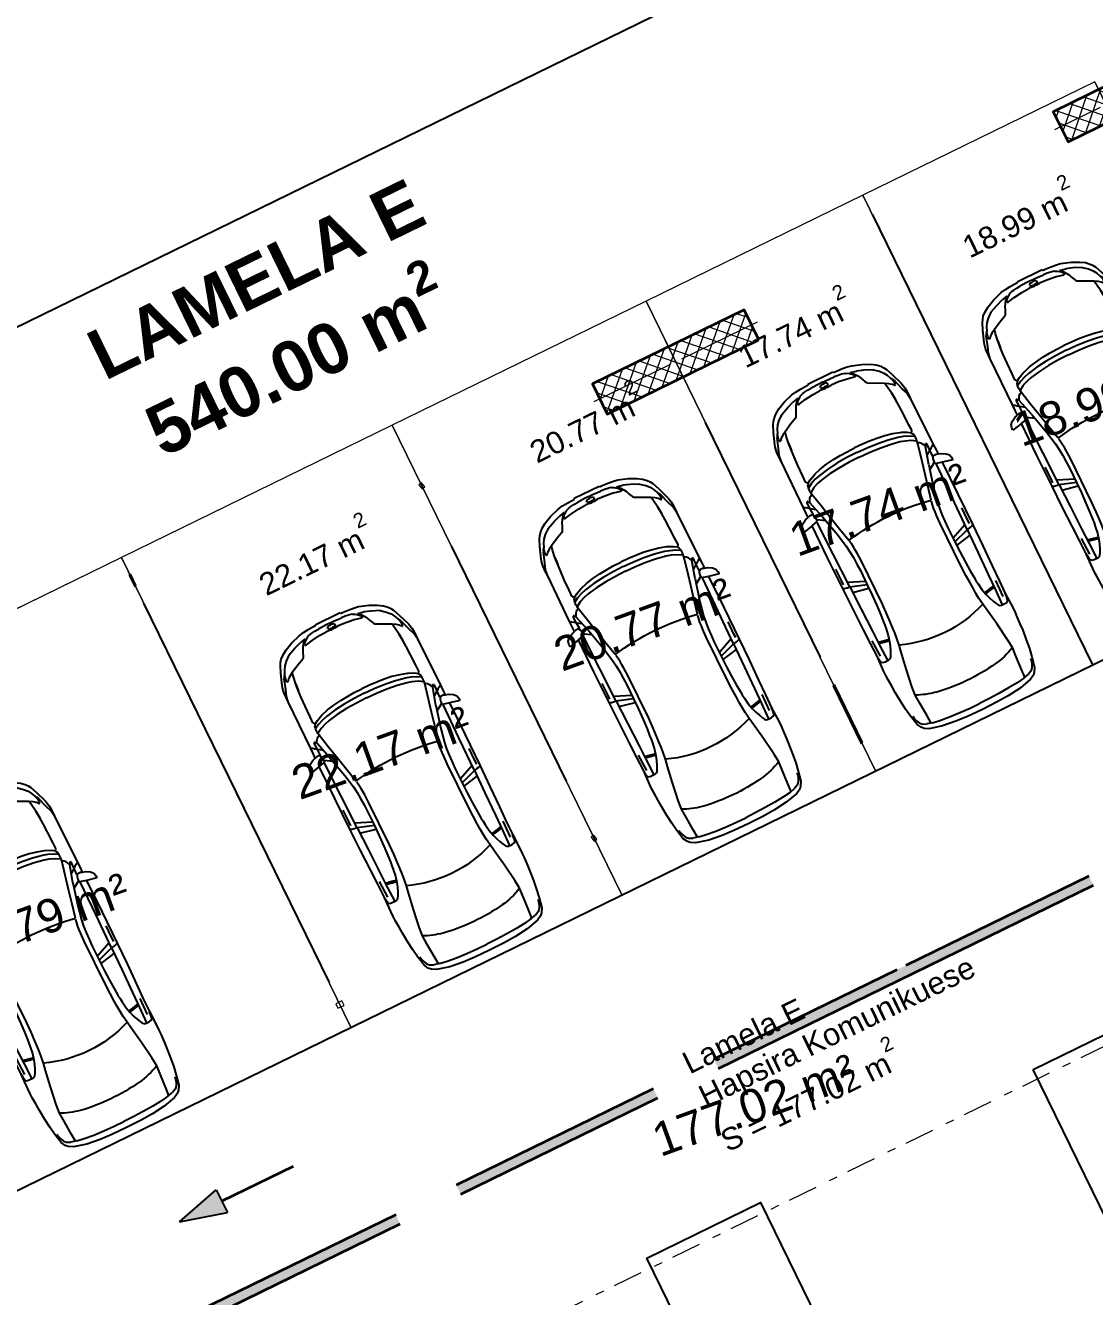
# Model space of a CAD drawing. Header units: metres. Extents: x 7511783 to 7512372, y 4692307 to 4692611.
# Drawn here: x 7511913.01 to 7511925.69, y 4692567.7 to 4692582.78 of the extents above; entities that cross this region are included whole.
import ezdxf

# ---------------------------------------------------------------- set-up
doc = ezdxf.new("R2010")
doc.units = ezdxf.units.M
doc.linetypes.add('Dot & Dashed', pattern=[670.2777624130249, 352.777767181396, -176.388883590699, 0, -141.11111164093])
doc.linetypes.add('Long Dashed', pattern=[793.7499761581425, 476.2499928474427, -317.4999833106998])
doc.layers.get('0').update_dxf_attribs({"lineweight": 0})
for name, color, linetype, lineweight in [('A - Fill Zone_Pen_No__156', 165, 'Continuous', 0), ('A - Muret', 7, 'Continuous', 0), ('A - Muret_Pen_No__102', 254, 'Continuous', 0), ('A - Muret_Pen_No__7', 7, 'Continuous', 0), ('A - Pllaka Themel_Pen_No__42', 8, 'Continuous', 0), ('A - Shtyllat', 7, 'Continuous', 0), ('A - Shtyllat_Pen_No__1', 7, 'Continuous', 0), ('A -Polyline', 7, 'Continuous', 0), ('A -Polyline_Pen_No__42', 8, 'Continuous', 0), ('A -Polyline_Pen_No__48', 14, 'Continuous', 0), ('A -Polyline_Pen_No__8', 14, 'Continuous', 0), ('A1 - Bodrumi -1', 7, 'Continuous', 0), ('Annotation - Text_Pen_No__48', 14, 'Continuous', 0), ('garazhat-netw', 1, 'Continuous', 0), ('Interior - Furniture _Pen_No__42', 8, 'Continuous', 0), ('Marker - Section', 7, 'Continuous', 0), ('Marker - Section_Pen_No__85', 151, 'Continuous', 0), ('Structural - Bearing', 7, 'Continuous', 0), ('Structural - Bearing_Pen_No__20', 1, 'Continuous', 0), ('Structural - Bearing_Pen_No__21', 7, 'Continuous', 0)]:
    doc.layers.add(name, color=color, linetype=linetype, lineweight=lineweight)
doc.styles.add('GENERATED_STYLE_1', font='arial.ttf')
doc.styles.get("Standard").update_dxf_attribs({"font": 'arial.ttf'})
pattern_1 = [(44.99999999999998, (0, 0), (-91.92387818248316, 91.92387818248324), []), (135.0000000000001, (0, 0), (91.9238781824829, 91.92387818248349), [])]

# ---------------------------------------------------------------- blocks, each defined once
blk = doc.blocks.new('Slab_1', base_point=(-1850.000000000003, -20500.83600967443))
at = {"layer": 'A - Pllaka Themel_Pen_No__42', "color": 8, "linetype": 'Continuous', "lineweight": 25, "flags": 128}
for points in [[(-1850.000000000003, -20500.83600967443), (27400.0000000007, -20500.83534970144), (27400.0000000007, 1500), (-1000, 1500), (-999.9999999999992, -8550.830745419275), (-1850.000000000002, -8550.830745419275)], [(13350, -13600.83965125988), (11850, -13600.83965125988), (11850, -11700.83965125988), (13350, -11700.83965125988)], [(16950.00000000001, -11700.83965125988), (18650.00004897138, -11700.83965125988), (18650.00004897138, -14500.83965125989), (16950.00000000001, -14500.83965125989)]]:
    blk.add_lwpolyline(points, close=True, dxfattribs=at)
blk = doc.blocks.new('Wall_36', base_point=(28500.00000000001, -19000.83534970144))
at = {"layer": 'A - Muret_Pen_No__102', "linetype": 'Continuous', "lineweight": 0}
for points in [[(28500.00000000001, -18880.83528241818), (28500.00000000001, -19000.83541056829), (31799.99995231624, -19000.83597085249), (31799.99995231624, -18880.83528241818)], [(37900, -18880.83528241818), (32600.00005960471, -18880.83528241818), (32600.00005960471, -19000.83597085249), (37900, -19000.83597085249)], [(41299.99994887647, -18880.83533003146), (38700, -18880.83533003146), (38700, -19000.83597085249), (41299.99994887647, -19000.83597085249)], [(42099.99999057299, -18880.83533003146), (42099.99999057299, -19000.83597085249), (47049.99995306129, -19000.83597085249), (47049.99995306129, -18880.83533003146)], [(47849.99994412059, -18880.83537853076), (47849.99994412059, -19000.83597085249), (51150, -19000.83541429358), (51150, -18880.83537853076)]]:
    blk.add_hatch(color=254, dxfattribs=at).paths.add_polyline_path(points)
at = {"layer": 'A - Muret_Pen_No__7', "color": 7, "linetype": 'Continuous', "lineweight": 35, "flags": 128}
for points in [[(31799.99999999999, -18880.83534970144), (28500.00000000001, -18880.83534970144)], [(35189.99999999999, -18880.83534970144), (32599.99999999999, -18880.83534970144)], [(37900, -18880.83534970144), (35309.99999999999, -18880.83534970144)], [(41300, -18880.83534970144), (38700, -18880.83534970144)], [(44515, -18880.83534970144), (42100, -18880.83534970144)], [(47050, -18880.83534970144), (44635, -18880.83534970144)], [(51150, -18880.83534970144), (47850, -18880.83534970144)], [(28500.00000000001, -19000.83534970144), (31800.00000000006, -19000.83534970144)], [(32600.00000000005, -19000.83534970144), (37900.00000000002, -19000.83534970144)], [(38700.00000000001, -19000.83534970144), (41300.00000000002, -19000.83534970144)], [(42100.00000000001, -19000.83534970144), (47050.00000000002, -19000.83534970144)], [(47850.00000000001, -19000.83534970144), (51150, -19000.83534970144)]]:
    blk.add_lwpolyline(points, dxfattribs=at)
blk = doc.blocks.new('Column_14', base_point=(-67319.82202355302, 182406.9408084733))
at = {"layer": 'Structural - Bearing', "linetype": 'Continuous', "lineweight": 0}
h = blk.add_hatch(dxfattribs=at)
h.set_pattern_fill('CONCRETE_BLOCK', color=18, style=0, pattern_type=2)
h.set_pattern_definition(pattern_1)
h.paths.add_polyline_path([(-66319.82202355302, 182206.9408084733), (-66319.82202355302, 182606.9408084733), (-68319.82202355302, 182606.9408084733), (-68319.82202355302, 182206.9408084733)])
at = {"layer": 'Structural - Bearing_Pen_No__20', "color": 1, "linetype": 'Continuous', "lineweight": 0}
for p, q in [((-67319.82202355302, 182486.9408084733), (-67319.82202355302, 182686.9408084733)), ((-67399.82202355302, 182406.9408084733), (-68399.82202355302, 182406.9408084733)), ((-67319.82202355302, 182326.9408084733), (-67319.82202355302, 182126.9408084733)), ((-67239.82202355302, 182406.9408084733), (-66239.82202355302, 182406.9408084733))]:
    blk.add_line(p, q, dxfattribs=at)
blk.add_point((-67319.82202355302, 182406.9408084733), dxfattribs=at)
at = {"layer": 'Structural - Bearing_Pen_No__21', "color": 7, "linetype": 'Continuous', "lineweight": 35, "flags": 128}
blk.add_lwpolyline([(-66319.82202355302, 182206.9408084733), (-66319.82202355302, 182606.9408084733), (-68319.82202355302, 182606.9408084733), (-68319.82202355302, 182206.9408084733)], close=True, dxfattribs=at)
blk = doc.blocks.new('Column_15', base_point=(-67719.82202355302, 206724.0072372175))
at = {"layer": 'Structural - Bearing', "linetype": 'Continuous', "lineweight": 0}
h = blk.add_hatch(dxfattribs=at)
h.set_pattern_fill('CONCRETE_BLOCK', color=18, style=0, pattern_type=2)
h.set_pattern_definition(pattern_1)
h.paths.add_polyline_path([(-67119.82202355303, 206524.0072372175), (-67119.82202355303, 206924.0072372175), (-68319.82202355302, 206924.0072372175), (-68319.82202355302, 206524.0072372175)])
at = {"layer": 'Structural - Bearing_Pen_No__20', "color": 1, "linetype": 'Continuous', "lineweight": 0}
for p, q in [((-67719.82202355302, 206804.0072372175), (-67719.82202355302, 207004.0072372175)), ((-67799.82202355302, 206724.0072372175), (-68399.82202355303, 206724.0072372175)), ((-67639.82202355302, 206724.0072372175), (-67039.82202355302, 206724.0072372175)), ((-67719.82202355302, 206644.0072372175), (-67719.82202355302, 206444.0072372175))]:
    blk.add_line(p, q, dxfattribs=at)
blk.add_point((-67719.82202355302, 206724.0072372175), dxfattribs=at)
at = {"layer": 'Structural - Bearing_Pen_No__21', "color": 7, "linetype": 'Continuous', "lineweight": 35, "flags": 128}
blk.add_lwpolyline([(-67119.82202355303, 206524.0072372175), (-67119.82202355303, 206924.0072372175), (-68319.82202355302, 206924.0072372175), (-68319.82202355302, 206524.0072372175)], close=True, dxfattribs=at)
blk = doc.blocks.new('Column_24', base_point=(5572.500000000002, 13479.91603487401))
at = {"layer": 'A - Shtyllat_Pen_No__1', "color": 7, "linetype": 'Continuous', "lineweight": 13, "flags": 128}
blk.add_lwpolyline([(5560.000000000002, 13099.91603487401), (5585.000000000002, 13099.91603487401), (5585.000000000003, 13859.91603487401), (5560.000000000003, 13859.91603487401)], close=True, dxfattribs=at)
blk = doc.blocks.new('Column_88', base_point=(1347.500000000002, 14455))
at = {"layer": 'A - Shtyllat_Pen_No__1', "color": 7, "linetype": 'Continuous', "lineweight": 13, "flags": 128}
blk.add_lwpolyline([(1335.000000000002, 14380), (1360.000000000002, 14380), (1360.000000000002, 14530), (1335.000000000002, 14530)], close=True, dxfattribs=at)
blk = doc.blocks.new('Column_89', base_point=(4745.000000000001, 14970))
at = {"layer": 'A - Shtyllat_Pen_No__1', "color": 7, "linetype": 'Continuous', "lineweight": 13, "flags": 128}
blk.add_lwpolyline([(4705.000000000001, 15000), (4705.000000000001, 14940), (4785.000000000002, 14940), (4785.000000000002, 15000)], close=True, dxfattribs=at)
blk = doc.blocks.new('Column_93', base_point=(5470.697755750123, 12096.2879464739))
at = {"layer": 'A - Shtyllat_Pen_No__1', "color": 7, "linetype": 'Continuous', "lineweight": 13, "flags": 128}
blk.add_lwpolyline([(5496.780779638481, 12071.3946569195), (5483.644244612508, 12129.93892604562), (5444.614731861762, 12121.1812360283), (5457.751266887735, 12062.63696690219)], close=True, dxfattribs=at)
blk = doc.blocks.new('Column_94', base_point=(5346.995384255546, 12647.57981407818))
at = {"layer": 'A - Shtyllat_Pen_No__1', "color": 7, "linetype": 'Continuous', "lineweight": 13, "flags": 128}
blk.add_lwpolyline([(5373.078408143905, 12622.68652452377), (5359.941873117933, 12681.23079364989), (5320.912360367187, 12672.47310363257), (5334.048895393159, 12613.92883450646)], close=True, dxfattribs=at)
blk = doc.blocks.new('Car 05 22')
at = {"layer": 'Interior - Furniture _Pen_No__42', "color": 8, "linetype": 'Continuous', "lineweight": 25}
for p, q in [((1961.117547741, 983.221158223), (1928.938242309, 983.221158223)), ((1928.938242309, 983.221158223), (1957.843908175, 858.0544967500001)), ((1996.903176747, 974.9060932165999), (1961.117547741, 983.221158223)), ((2026.89661068, 945.007687052), (1996.903176747, 974.9060932165999)), ((2054.5732194, 897.577022836), (2026.89661068, 945.007687052)), ((-706.3378894982, 775.7872218095), (-757.6903274910002, 747.022066986)), ((-585.227090103, 801.027979058), (-706.3378894982, 775.7872218095)), ((-664.8727541800001, 760.961322365), (-701.0941271610001, 743.2591195180001)), ((-626.571782751, 772.4860242179999), (-664.8727541800001, 760.961322365)), ((-594.8871138119998, 778.4895580349998), (-626.571782751, 772.4860242179999)), ((-483.1389679684001, 817.2581826864), (-585.227090103, 801.027979058)), ((-372.3345973750002, 830.229933465), (-483.1389679684001, 817.2581826864)), ((-251.752794228, 841.043733947), (-372.3345973750002, 830.229933465)), ((-168.2198443133, 844.6061713611999), (-251.752794228, 841.043733947)), ((-78.35772569479998, 850.6357850930001), (-168.2198443133, 844.6061713611999)), ((-24.036324899, 852.2918850640001), (-78.35772569479998, 850.6357850930001)), ((40.3182760438, 852.3336850629998), (-24.036324899, 852.2918850640001)), ((230.8030912739, 845.5192631063), (40.3182760438, 852.3336850629998)), ((124.560977278, 791.3967861309999), (129.0398444, 820.4687779309999)), ((125.693926866, 743.8968737240001), (124.560977278, 791.3967861309999)), ((327.3887276080001, 761.920895626), (125.394377448, 756.455747737)), ((129.0398444, 820.4687779309999), (138.886242882, 832.3883788069998)), ((138.886242882, 832.3883788069998), (165.168377873, 840.275885275)), ((165.168377873, 840.275885275), (194.733578306, 844.324685204)), ((194.733578306, 844.324685204), (230.803091274, 845.519263106)), ((210.873013229, 809.2317387879999), (418.0703055720001, 816.1926024380003)), ((400.0158099590001, 847.596806379), (230.8030912739, 845.5192631063)), ((521.9507803269998, 764.6728959719999), (327.3887276080001, 761.920895626)), ((355.2943663540001, 762.315609428), (339.1227247570001, 683.1192857359999)), ((373.4006373970002, 762.5717151969999), (357.2289958010001, 683.375391506)), ((590.7241636140001, 851.6786068920001), (400.0158099590001, 847.596806379)), ((813.627009446, 769.327996556), (521.9507803269998, 764.6728959719999)), ((856.5325990199999, 856.169707455), (590.7241636140001, 851.6786068920001)), ((1108.59023357, 773.98329714), (813.627009446, 769.327996556)), ((1129.8609284, 858.5331077519999), (856.5325990199999, 856.169707455)), ((1036.25651944, 772.8416796290002), (996.5002997029998, 578.7916468290002)), ((1041.96657906, 578.0240872360001), (1107.56627095, 773.967136299)), ((1173.32542975, 774.895061201), (1090.33970038, 577.89253068)), ((1115.14443198, 808.948201529), (1108.59023357, 773.98329714)), ((1108.59023357, 773.98329714), (1537.61805657, 780.025947399)), ((1119.51383092, 833.2672045809999), (1115.14443198, 808.948201529)), ((1120.16623076, 836.3248049650001), (1119.51383092, 833.2672045809999)), ((1120.69723063, 838.160005195), (1120.16623076, 836.3248049650001)), ((1129.8609284, 858.5331077519999), (1120.69723063, 838.160005195)), ((1536.1071561, 860.3802508980001), (1129.8609284, 858.5331077519999)), ((1162.63563846, 830.4777734580001), (1220.13025657, 829.0713745190002)), ((1220.13025657, 829.0713745190002), (1369.65750367, 831.489072695)), ((1957.843908175, 858.0544967500001), (1536.1071561, 860.3802508980001)), ((1537.61805657, 780.025611521), (1974.99295641, 786.0764425990001)), ((1939.15395607, 686.22492547), (1995.917261, 777.427813481)), ((1957.84390817, 858.0544967500001), (1977.22141076, 777.427813481)), ((1977.22141076, 777.427813481), (2019.59119012, 777.427813481)), ((2000.39650233, 701.591770694), (2213.53100788, 762.9814866290001)), ((2019.59119012, 777.427813481), (2044.48611622, 783.069509224)), ((2044.48611622, 783.069509224), (2063.35562216, 792.2740022800001)), ((2067.91700908, 857.6794056350001), (2054.5732194, 897.577022836)), ((2063.35562216, 792.2740022800001), (2070.42572439, 799.8521965630001)), ((2068.68333559, 787.696981005), (2065.39356605, 794.4584027669999)), ((2119.91703998, 857.4374531180001), (2067.91700908, 857.6794056350001)), ((2075.28112592, 835.6608695470001), (2067.91700908, 857.6794056350001)), ((2068.68333559, 787.696981005), (2148.02030692, 790.4828861469999)), ((2070.42572439, 799.8521965630001), (2075.2191259, 809.3983893609999)), ((2075.2191259, 809.3983893609999), (2075.28112592, 835.6608695470001)), ((2106.51930118, 732.1586113790001), (2148.02030692, 790.4828861469999)), ((2193.165590015, 856.4504063259001), (2119.91703998, 857.4374531180001)), ((2148.02030692, 790.4828861469999), (2166.81146925, 813.814537484)), ((2148.02030692, 790.4828861469999), (2205.61920777, 792.204186117)), ((2166.81146925, 813.814537484), (2182.27381684, 834.081841238)), ((2182.27381684, 834.081841238), (2193.16559002, 856.4504063260001)), ((2808.01466132, 852.5547640039999), (2193.165590015, 856.4504063259001)), ((2205.61920777, 792.204186117), (2227.21980808, 791.0038861380001)), ((2226.59190807, 769.8777067159999), (2213.53100788, 762.9814866290001)), ((2213.53100788, 762.9814866290001), (2238.34670825, 752.240186817)), ((2234.36910819, 773.9630864369999), (2226.59190807, 769.8828865080001)), ((2227.21980808, 791.0038861380001), (2232.61990816, 790.029986155)), ((2232.61990816, 790.029986155), (2237.93539134, 787.2871225249999)), ((2238.46067648, 776.864360243), (2234.36910819, 773.9630864369999)), ((2240.81890828, 784.03918626), (2237.93539134, 787.2871225249999)), ((2238.46067648, 776.864360243), (2240.85090828, 780.5209863219999)), ((2240.85090828, 780.5209863219999), (2240.81890828, 784.03918626)), ((2855.711363900001, 852.6327640009998), (2808.01466132, 852.5547640039999)), ((2808.01466132, 852.5547640039999), (2876.86636504, 843.317264394)), ((2891.44016583, 852.5287640049999), (2855.711363900001, 852.6327640009998)), ((2876.86636504, 843.317264394), (2954.16376923, 813.731165643)), ((2922.51356751, 852.034364026), (2891.44016583, 852.5287640049999)), ((2904.11849592, 832.8863289209997), (2905.06820589, 832.8379901159999)), ((2945.17226874, 849.4061641369999), (2922.51356751, 852.034364026)), ((2989.61447115, 839.6482645490003), (2945.17226874, 849.4061641369999)), ((2954.16376923, 813.731165643), (3075.78877375, 774.6896785450001)), ((3013.55027244, 833.064864827), (2989.61447115, 839.6482645490003)), ((3154.26138006, 782.5577669589998), (3013.55027244, 833.064864827)), ((3022.47491973, 758.305686711), (3023.66221975, 762.4851866380001)), ((3024.49924208, 753.7186598590001), (3022.47491973, 758.305686711)), ((3023.66221975, 762.4851866380001), (3034.64521991, 765.0503865930001)), ((3034.64521991, 765.0503865930001), (3046.93432009, 763.817386614)), ((3046.93432009, 763.817386614), (3060.9451203, 762.9292866300001)), ((3060.9451203, 762.9292866300001), (3089.85712072, 757.3861867269998)), ((3100.48402088, 763.1120866269999), (3075.78877375, 774.6896785450001)), ((3089.85712072, 757.3861867269998), (3108.43932099, 751.4304868319999)), ((3114.13862108, 753.3111867989999), (3100.48402088, 763.1120866269999)), ((3235.883818752, 747.6101556219), (3154.26138006, 782.5577669589998)), ((-815.0478655078, 667.7598955197002), (-855.0523550635, 511.0116477078998)), ((-784.8200333720001, 721.8124613509999), (-815.0478655078, 667.7598955197002)), ((-757.6903274910002, 747.022066986), (-784.8200333720001, 721.8124613509999)), ((-768.2719792499998, 602.2788720830002), (-750.577082573, 669.7773949330001)), ((-764.3441764490001, 617.261773195), (-665.728145997, 623.9546285630003)), ((-729.425104913, 716.3992494200002), (-750.577082573, 669.7773949330001)), ((-701.0941271610001, 743.2591195180001), (-729.425104913, 716.3992494200002)), ((-665.728145997, 623.9546285630003), (-500.877431885, 634.180288886)), ((-500.877431885, 634.180288886), (-383.0238853850001, 641.9613403830001)), ((-383.0238853850001, 641.9613403830001), (-274.220886173, 631.318400078)), ((-274.220886173, 631.318400078), (-56.404854203, 600.536895199)), ((132.429139117, 722.8048827370001), (125.693926866, 743.8968737240001)), ((146.670770152, 710.6062742990001), (132.429139117, 722.8048827370001)), ((171.252864179, 696.6287725440001), (146.670770152, 710.6062742990001)), ((212.566754139, 676.5412700230002), (171.252864179, 696.6287725440001)), ((266.3151410770001, 654.566867265), (212.566754139, 676.5412700230002)), ((319.4903281550001, 636.426864989), (266.3151410770001, 654.566867265)), ((392.7088835140001, 617.8124267930001), (319.4903281550001, 636.426864989)), ((339.1227247570001, 683.1192857359999), (329.5580559370001, 633.8673348859999)), ((357.2289958010001, 683.375391506), (346.76505809, 629.492778784)), ((474.8166917820001, 607.1053878569999), (392.7088835140001, 617.8124267930001)), ((521.3449804749999, 601.6186871690002), (474.8166917820001, 607.1053878569999)), ((1730.35620914, 633.8338533080002), (1562.00595611, 600.596478384)), ((2000.39650233, 701.591770694), (1730.35620914, 633.8338533080002)), ((1779.61280153, 581.7538898049997), (1952.84760406, 621.338789111)), ((1952.84760406, 621.338789111), (2122.045506540001, 659.9572884350001)), ((2122.045506540001, 659.9572884350001), (2293.79610906, 697.6509877739999)), ((2238.34670825, 752.240186817), (2258.53170854, 739.717487037)), ((2258.53170854, 739.717487037), (2269.0398087, 731.086787188)), ((2269.0398087, 731.086787188), (2278.83550884, 721.965087348)), ((2278.83550884, 721.965087348), (2293.79610906, 697.6509877739999)), ((2293.79610906, 697.6509877739999), (2317.1870094, 700.7385877199999)), ((2293.79610906, 697.6386630720001), (2293.79610906, 697.6509877739999)), ((2317.1870094, 700.7385877199999), (2345.74280982, 702.7498876850001)), ((2355.134199750001, 639.912801441), (2317.1870094, 700.7385877199999)), ((2345.74280982, 702.7498876850001), (2378.929310310001, 702.0184876970001)), ((2379.77420337, 575.387091212), (2355.13301598, 639.9159014410001)), ((2410.10490185, 649.1086815510001), (2378.929310310001, 702.0184876970001)), ((2378.929310310001, 702.0184876970001), (2410.57231077, 694.2028878339999)), ((2436.02871163, 583.2244924540001), (2410.10490185, 649.1086815510001)), ((2410.57231077, 694.2028878339999), (2410.58631694, 694.1782473540001)), ((2428.73881104, 681.7061880529999), (2410.57231077, 694.2028878339999)), ((2428.73881104, 681.7061880529999), (2457.25830016, 700.035535323)), ((2428.77597173, 681.700745325), (2428.73881104, 681.7061880529999)), ((2428.77597173, 681.700745325), (2456.66545813, 639.8418234830003)), ((2456.66545813, 639.8418234830003), (2487.236391870001, 574.2621729599999)), ((2457.25830016, 700.035535323), (2535.4819126, 697.9905877680001)), ((2535.422612600001, 697.9916562040003), (2673.21491462, 695.5089878119999)), ((2535.46586986, 697.9894090810001), (2535.4819126, 697.988971943)), ((2673.21491462, 695.5089878119999), (2787.200816290001, 691.4809878819998)), ((2787.200816290001, 691.4809878819998), (2868.415817480001, 687.223087957)), ((2868.395882330001, 687.22488671), (2959.72331881, 678.984388101)), ((2959.72331881, 678.984388101), (2868.415817480001, 687.1969879569999)), ((2959.72331881, 678.984388101), (3047.2313201, 666.2002883250001)), ((3037.91041996, 743.452886971), (3024.49924208, 753.7186598590001)), ((3050.61522015, 730.6688871950001), (3037.91041996, 743.452886971)), ((3047.20992906, 666.2041971140001), (3100.00912087, 656.556188494)), ((3064.50712035, 714.6457874760001), (3050.61522015, 730.6688871950001)), ((3076.97452053, 697.807687771), (3064.50712035, 714.6457874760001)), ((3100.00912087, 656.556188494), (3076.97452053, 697.807687771)), ((3152.92075342, 553.873393456), (3100.00912087, 656.556188494)), ((3108.43932099, 751.4304868319999), (3122.8656212, 746.4359869189999)), ((3122.8656212, 746.4359869189999), (3114.13862108, 753.3111867989999)), ((3170.0706946, 726.5554905960001), (3122.8656212, 746.4359869189999)), ((3211.69204952, 701.0151137130001), (3170.0706946, 726.5554905960001)), ((3254.25934432, 663.1775183300001), (3211.69204952, 701.0151137130001)), ((3269.07948628, 728.3294692490001), (3235.883818752, 747.6101556219)), ((3301.867263790001, 602.80900872), (3254.25934432, 663.1775183300001)), ((3298.56678787, 705.6390702070001), (3269.07948628, 728.3294692490001)), ((3337.33388997, 663.3806719909999), (3298.56678787, 705.6390702070001)), ((3374.49419199, 603.583974516), (3337.33388997, 663.3806719909999)), ((3418.40079436, 512.7439783509999), (3374.49419199, 603.583974516)), ((-855.0523550635, 511.0116477078998), (-874.6778528530002, 344.9579771100001)), ((-782.7621654889999, 510.027376359), (-794.5333543099999, 390.6265818930001)), ((-768.2719792499998, 602.2788720830002), (-782.764796709, 510.0106247469999)), ((-56.404854203, 600.536895199), (145.941775497, 566.5900898169999)), ((145.941775497, 566.5900898169999), (233.261172115, 552.312592089)), ((233.261172115, 552.312592089), (315.3092800730001, 541.359190513)), ((315.2936019620001, 541.3606176840001), (384.2945810830001, 535.0794906230001)), ((384.2815104790001, 535.080362318), (454.174320738, 530.4191213629999)), ((454.170282107, 530.4193907049998), (526.242583163, 526.2868907769997)), ((569.9935686519999, 596.8381865689998), (521.3449804749999, 601.6186871690002)), ((526.2331313149998, 526.2873073839999), (627.7018846490002, 521.814890855)), ((652.59274858, 590.9845858339997), (569.9935686519999, 596.8381865689998)), ((627.698546207, 521.8149872519999), (756.75876515, 518.0884218199999)), ((772.8388193580001, 584.9903850819998), (652.59274858, 590.9845858339997)), ((756.75876515, 518.0884218199999), (1322.62824821, 518.052230308)), ((907.2666866909999, 580.298084493), (772.8388193580001, 584.9903850819998)), ((1041.96657906, 578.0240872360001), (907.2666866909999, 580.298084493)), ((1227.79815085, 577.5186957939999), (1041.96657906, 578.0240872360001)), ((1316.09897866, 580.475793563), (1227.79815085, 577.5186957939999)), ((1403.02450604, 584.4121905939998), (1316.09897866, 580.475793563)), ((1322.62824821, 518.052230308), (1420.49779626, 521.652890858)), ((1483.8761315, 590.1361862749999), (1403.02450604, 584.4121905939998)), ((1420.49066257, 521.652523245), (1466.64156934, 524.030772681)), ((1466.62639694, 524.0299908169999), (1510.87647584, 527.594696836)), ((1562.00595611, 600.596478384), (1483.8761315, 590.1361862749999)), ((1510.85529759, 527.5929907539999), (1554.25309822, 533.0576906580001)), ((1554.25309822, 533.0576906580001), (1596.82961355, 540.969674969)), ((1597.28918852, 541.1774857889999), (1596.65116701, 540.8889849259999)), ((1610.72419049, 544.0665862469999), (1779.61280153, 581.7538898049997)), ((2397.334105950001, 514.2584815219999), (2379.77250853, 575.3929912130001)), ((2419.31580918, 395.7362626700001), (2397.33316008, 514.2635815229997)), ((2453.63941421, 521.616582688), (2436.02871163, 583.2244924540001)), ((2477.61661773, 401.0764635800001), (2453.63941421, 521.616582688)), ((2487.236391870001, 574.2621729599999), (2491.79934275, 562.0052962960001)), ((2491.79994982, 562.0052962960001), (2517.90263133, 477.034766618)), ((2517.90263133, 477.034766618), (2537.54372273, 384.0810341510001)), ((3189.62073735, 475.569766106), (3152.92075342, 553.873393456)), ((3199.39883308, 466.7584630290001), (3189.62073735, 475.569766106)), ((3220.69886845, 454.388540188), (3199.39883308, 466.7584630290001)), ((3256.10680826, 439.2417534179999), (3220.67662376, 454.4014587129999)), ((3301.867263790001, 602.80900872), (3346.015513130001, 501.4217980699999)), ((3346.015513130001, 501.4217980699999), (3374.297465860001, 419.557472908)), ((3457.47689648, 393.0984834030001), (3418.40079436, 512.7439783509999)), ((-874.6778528530002, 344.9579771100001), (-882.944054645, 194.680643518)), ((-794.5333543099999, 390.6265818930001), (-802.4328468090001, 258.715288008)), ((2433.73206705, 266.091642182), (2419.31580918, 395.7362626700001)), ((2493.88922012, 269.050242651), (2477.61661773, 401.0764635800001)), ((2537.54372273, 384.0810341510001), (2551.45611664, 285.6281997640001)), ((3288.390194130001, 425.101248479), (3256.10680826, 439.2417534179999)), ((3319.36158057, 408.41284265), (3288.390194130001, 425.101248479)), ((3353.46269085, 384.2512837760001), (3319.36158057, 408.41284265)), ((3321.23357975, 370.497229407), (3320.99727986, 362.132926485)), ((3320.99727986, 362.132926485), (3338.31527228, 276.8564967000001)), ((3324.654278260001, 377.297531782), (3321.23357975, 370.497229407)), ((3328.30797666, 379.591332583), (3324.654278260001, 377.297531782)), ((3338.468372210001, 379.4523325350001), (3328.30797666, 379.591332583)), ((3363.640761200001, 357.811724976), (3338.468372210001, 379.4523325350001)), ((3377.182392130001, 359.9734848010001), (3353.46269085, 384.2512837760001)), ((3396.66521323, 315.8049103040001), (3363.640761200001, 357.811724976)), ((3391.09039087, 344.247647689), (3374.297465860001, 419.557472908)), ((3391.09039087, 344.247647689), (3377.182392130001, 359.9734848010001)), ((3408.0703938, 289.3779877820001), (3396.66521323, 315.8049103040001)), ((3468.34279707, 330.9338860280001), (3457.47689648, 393.0984834030001)), ((3474.4914974, 263.721088865), (3468.34279707, 330.9338860280001)), ((-882.944054645, 194.680643518), (-885.3767076889999, 0)), ((-802.4328468090001, 258.715288008), (-806.8131426489999, 124.936494209)), ((2441.61713002, 131.955220918), (2433.73181129, 266.093942182)), ((2503.10292147, 133.173421111), (2493.88922012, 269.050242651)), ((2551.45611664, 285.6281997640001), (2559.71041303, 193.693567653)), ((2559.71041303, 193.693567653), (2564.38081099, 101.185635342)), ((3338.31527228, 276.8564967000001), (3351.882966340001, 172.661960307)), ((3351.882966340001, 172.661960307), (3358.343763510001, 75.87012649980001)), ((3408.0703938, 289.3779877820001), (3413.77629411, 267.259988716)), ((3413.77548775, 267.2641933500001), (3418.45445829, 242.866384828)), ((3418.452194370001, 242.878189745), (3424.044894670001, 200.723791525)), ((3424.044894670001, 200.723791525), (3427.72848251, 152.023715234)), ((3432.36383112, 39.98011396419999), (3427.72848251, 152.023715234)), ((3478.33319761, 199.917191559), (3474.4914974, 263.721088865)), ((3479.35651311, 164.9481933352), (3478.33319761, 199.917191559)), ((3489.519598210001, 164.9481933352), (3479.35651311, 164.9481933352)), ((3489.519598210001, -164.9481933352), (3489.519598210001, 164.9481933352)), ((-885.3767076889999, 0), (-882.944054645, -194.680643518)), ((-806.8131426489999, 124.936494209), (-808.0470753050001, 0)), ((-806.8131426489999, -124.936494209), (-808.0470753050001, 1.477e-13)), ((2444.0197128, -0.0273000043277), (2441.61701245, 131.957220918)), ((2444.0197128, 0.0273000043271), (2441.61701245, -131.957220918)), ((2506.01959488, -3.86e-13), (2503.10292147, 133.173421111)), ((2564.38081099, 101.185635342), (2566.01761027, -0.00610000213065)), ((2564.38081099, -101.185635342), (2566.01761027, 0.00610000212997)), ((3353.95786543, 27.8932505984), (3358.343763510001, 75.87012649980001)), ((3353.95786543, 27.8932505984), (3353.95786543, -0.7649002671629999)), ((3353.95786543, -27.8932505984), (3353.95786543, 0.7649002671619999)), ((3370.89075802, 11.74110410089999), (3370.32315827, -0.7649002671629999)), ((3370.89075802, -11.74110410089999), (3370.32315827, 0.7649002671619999)), ((3372.49235732, 23.6550082622), (3370.89075802, 11.74110410089999)), ((3376.267285060001, 38.99395092400001), (3372.49235732, 23.6550082622)), ((3381.98685317, 46.5714162664), (3376.267285060001, 38.99395092400001)), ((3386.21005132, 48.3522168884), (3381.98685317, 46.5714162664)), ((3386.21005132, 48.3522168884), (3394.28954778, 48.3522168884)), ((3398.51284593, 46.5714162664), (3394.28954778, 48.3522168884)), ((3404.23226311, 38.99375151340001), (3398.51284593, 46.5714162664)), ((3404.23226311, 38.99375151340001), (3408.00714178, 23.6550082622)), ((3408.00714178, 23.6550082622), (3409.766541010001, 8.055102813469999)), ((3409.766541010001, 8.055102813469999), (3409.766541010001, -4.961e-13)), ((3431.76949509, 57.3729975776), (3431.76949509, 56.7710829698)), ((3432.04453126, -0.0109000038072), (3432.36383112, 39.98011396419999)), ((3432.04453126, 0.0109000038063), (3432.36383112, -39.98011396419999)), ((-802.4328468090001, -258.715288008), (-806.8131426489999, -124.936494209)), ((2441.61713002, -131.955220918), (2433.73181129, -266.093942182)), ((2503.10292147, -133.173421111), (2493.88922012, -269.050242651)), ((2506.01959488, -2.78e-13), (2503.10292147, -133.173421111)), ((2559.71041303, -193.693567653), (2564.38081099, -101.185635342)), ((3351.882966340001, -172.661960307), (3358.343763510001, -75.87012649980001)), ((3353.95786543, -27.8932505984), (3358.343763510001, -75.87012649980001)), ((3372.49235732, -23.6550082622), (3370.89075802, -11.74110410089999)), ((3376.267285060001, -38.99395092400001), (3372.49235732, -23.6550082622)), ((3381.98685317, -46.5714162664), (3376.267285060001, -38.99395092400001)), ((3386.21005132, -48.3522168884), (3381.98685317, -46.5714162664)), ((3386.21005132, -48.3522168884), (3394.28954778, -48.3522168884)), ((3398.51284593, -46.5714162664), (3394.28954778, -48.3522168884)), ((3404.23226311, -38.99375151340001), (3398.51284593, -46.5714162664)), ((3404.23226311, -38.99375151340001), (3408.00714178, -23.6550082622)), ((3408.00714178, -23.6550082622), (3409.766541010001, -8.055102813469999)), ((3409.766541010001, -8.055102813469999), (3409.766541010001, -3.892e-13)), ((3432.36383112, -39.98011396419999), (3427.72848251, -152.023715234)), ((3431.76949509, -57.3729975776), (3431.76949509, -56.7710829698)), ((-882.944054645, -194.680643518), (-874.6778528530002, -344.9579771100001)), ((-794.5333543099999, -390.6265818930001), (-802.4328468090001, -258.715288008)), ((2433.73206705, -266.091642182), (2419.31580918, -395.7362626700001)), ((2493.88922012, -269.050242651), (2477.61661773, -401.0764635800001)), ((2537.54372273, -384.0810341510001), (2551.45611664, -285.6281997640001)), ((2551.45611664, -285.6281997640001), (2559.71041303, -193.693567653)), ((3320.99727986, -362.132926485), (3338.31527228, -276.8564967000001)), ((3338.31527228, -276.8564967000001), (3351.882966340001, -172.661960307)), ((3408.0703938, -289.3779877820001), (3396.66521323, -315.8049103040001)), ((3408.0703938, -289.3779877820001), (3413.77629411, -267.259988716)), ((3413.77548775, -267.2641933500001), (3418.45445829, -242.866384828)), ((3418.452194370001, -242.878189745), (3424.044894670001, -200.723791525)), ((3424.044894670001, -200.723791525), (3427.72848251, -152.023715234)), ((3468.34279707, -330.9338860280001), (3474.4914974, -263.721088865)), ((3474.4914974, -263.721088865), (3478.33319761, -199.917191559)), ((3478.33319761, -199.917191559), (3479.35651311, -164.9481933352)), ((3479.35651311, -164.9481933352), (3489.519598210001, -164.9481933352)), ((-874.6778528530002, -344.9579771100001), (-855.0523550635, -511.0116477078998)), ((-782.7621654889999, -510.027376359), (-794.5333543099999, -390.6265818930001)), ((2419.31580918, -395.7362626700001), (2397.33316008, -514.2635815229997)), ((2477.61661773, -401.0764635800001), (2453.63941421, -521.616582688)), ((2517.90263133, -477.034766618), (2537.54372273, -384.0810341510001)), ((3256.10680826, -439.2417534179999), (3220.67662376, -454.4014587129999)), ((3288.390194130001, -425.101248479), (3256.10680826, -439.2417534179999)), ((3319.36158057, -408.41284265), (3288.390194130001, -425.101248479)), ((3353.46269085, -384.2512837760001), (3319.36158057, -408.41284265)), ((3321.23357975, -370.497229407), (3320.99727986, -362.132926485)), ((3324.654278260001, -377.297531782), (3321.23357975, -370.497229407)), ((3328.30797666, -379.591332583), (3324.654278260001, -377.297531782)), ((3338.468372210001, -379.4523325350001), (3328.30797666, -379.591332583)), ((3363.640761200001, -357.811724976), (3338.468372210001, -379.4523325350001)), ((3346.015513130001, -501.4217980699999), (3374.297465860001, -419.557472908)), ((3377.182392130001, -359.9734848010001), (3353.46269085, -384.2512837760001)), ((3396.66521323, -315.8049103040001), (3363.640761200001, -357.811724976)), ((3391.09039087, -344.247647689), (3374.297465860001, -419.557472908)), ((3391.09039087, -344.247647689), (3377.182392130001, -359.9734848010001)), ((3418.40079436, -512.7439783509999), (3457.47689648, -393.0984834030001)), ((3457.47689648, -393.0984834030001), (3468.34279707, -330.9338860280001)), ((-855.0523550635, -511.0116477078998), (-815.0478655078, -667.7598955197002)), ((-768.2719792499998, -602.2788720830002), (-782.764796709, -510.0106247469999)), ((-768.2719792499998, -602.2788720830002), (-750.577082573, -669.7773949330001)), ((-274.220886173, -631.318400078), (-56.404854203, -600.536895199)), ((-56.404854203, -600.536895199), (145.941775497, -566.5900898169999)), ((145.941775497, -566.5900898169999), (233.261172115, -552.312592089)), ((233.261172115, -552.312592089), (315.3092800730001, -541.359190513)), ((315.2936019620001, -541.3606176840001), (384.2945810830001, -535.0794906230001)), ((384.2815104790001, -535.080362318), (454.174320738, -530.4191213629999)), ((454.170282107, -530.4193907049998), (526.242583163, -526.2868907769997)), ((521.3449804749999, -601.6186871690002), (474.8166917820001, -607.1053878569999)), ((569.9935686519999, -596.8381865689998), (521.3449804749999, -601.6186871690002)), ((526.2331313149998, -526.2873073839999), (627.7018846490002, -521.814890855)), ((652.59274858, -590.9845858339997), (569.9935686519999, -596.8381865689998)), ((627.698546207, -521.8149872519999), (756.75876515, -518.0884218199999)), ((772.8388193580001, -584.9903850819998), (652.59274858, -590.9845858339997)), ((756.75876515, -518.0884218199999), (1322.62824821, -518.052230308)), ((907.2666866909999, -580.298084493), (772.8388193580001, -584.9903850819998)), ((1041.96657906, -578.0240872360001), (907.2666866909999, -580.298084493)), ((1036.25651944, -772.8416796290002), (996.5002997029998, -578.7916468290002)), ((1227.79815085, -577.5186957939999), (1041.96657906, -578.0240872360001)), ((1041.96657906, -578.0240872360001), (1107.56627095, -773.967136299)), ((1173.32542975, -774.895061201), (1090.33970038, -577.89253068)), ((1316.09897866, -580.475793563), (1227.79815085, -577.5186957939999)), ((1403.02450604, -584.4121905939998), (1316.09897866, -580.475793563)), ((1322.62824821, -518.052230308), (1420.49779626, -521.652890858)), ((1483.8761315, -590.1361862749999), (1403.02450604, -584.4121905939998)), ((1420.49066257, -521.652523245), (1466.64156934, -524.030772681)), ((1466.62639694, -524.0299908169999), (1510.87647584, -527.594696836)), ((1562.00595611, -600.596478384), (1483.8761315, -590.1361862749999)), ((1510.85529759, -527.5929907539999), (1554.25309822, -533.0576906580001)), ((1554.25309822, -533.0576906580001), (1596.82961355, -540.969674969)), ((1730.35620914, -633.8338533080002), (1562.00595611, -600.596478384)), ((1597.28918852, -541.1774857889999), (1596.65116701, -540.8889849259999)), ((1610.72419049, -544.0665862469999), (1779.61280153, -581.7538898049997)), ((1779.61280153, -581.7538898049997), (1952.84760406, -621.338789111)), ((2379.77420337, -575.387091212), (2355.13301598, -639.9159014410001)), ((2397.334105950001, -514.2584815219999), (2379.77250853, -575.3929912130001)), ((2436.02871163, -583.2244924540001), (2410.10490185, -649.1086815510001)), ((2453.63941421, -521.616582688), (2436.02871163, -583.2244924540001)), ((2456.66545813, -639.8418234830003), (2487.236391870001, -574.2621729599999)), ((2487.236391870001, -574.2621729599999), (2491.79934275, -562.0052962960001)), ((2491.79994982, -562.0052962960001), (2517.90263133, -477.034766618)), ((3152.92075342, -553.873393456), (3100.00912087, -656.556188494)), ((3189.62073735, -475.569766106), (3152.92075342, -553.873393456)), ((3199.39883308, -466.7584630290001), (3189.62073735, -475.569766106)), ((3220.69886845, -454.388540188), (3199.39883308, -466.7584630290001)), ((3301.867263790001, -602.80900872), (3254.25934432, -663.1775183300001)), ((3301.867263790001, -602.80900872), (3346.015513130001, -501.4217980699999)), ((3374.49419199, -603.583974516), (3418.40079436, -512.7439783509999)), ((-815.0478655078, -667.7598955197002), (-784.8200333720001, -721.8124613509999)), ((-784.8200333720001, -721.8124613509999), (-757.6903274910002, -747.022066986)), ((-764.3441764490001, -617.261773195), (-665.728145997, -623.9546285630003)), ((-757.6903274910002, -747.022066986), (-706.3378894982, -775.7872218095)), ((-729.425104913, -716.3992494200002), (-750.577082573, -669.7773949330001)), ((-701.0941271610001, -743.2591195180001), (-729.425104913, -716.3992494200002)), ((-664.8727541800001, -760.961322365), (-701.0941271610001, -743.2591195180001)), ((-665.728145997, -623.9546285630003), (-500.877431885, -634.180288886)), ((-500.877431885, -634.180288886), (-383.0238853850001, -641.9613403830001)), ((-383.0238853850001, -641.9613403830001), (-274.220886173, -631.318400078)), ((125.693926866, -743.8968737240001), (124.560977278, -791.3967861309999)), ((132.429139117, -722.8048827370001), (125.693926866, -743.8968737240001)), ((146.670770152, -710.6062742990001), (132.429139117, -722.8048827370001)), ((171.252864179, -696.6287725440001), (146.670770152, -710.6062742990001)), ((212.566754139, -676.5412700230002), (171.252864179, -696.6287725440001)), ((266.3151410770001, -654.566867265), (212.566754139, -676.5412700230002)), ((319.4903281550001, -636.426864989), (266.3151410770001, -654.566867265)), ((392.7088835140001, -617.8124267930001), (319.4903281550001, -636.426864989)), ((339.1227247570001, -683.1192857359999), (329.5580559370001, -633.8673348859999)), ((355.2943663540001, -762.315609428), (339.1227247570001, -683.1192857359999)), ((357.2289958010001, -683.375391506), (346.76505809, -629.492778784)), ((373.4006373970002, -762.5717151969999), (357.2289958010001, -683.375391506)), ((474.8166917820001, -607.1053878569999), (392.7088835140001, -617.8124267930001)), ((2000.39650233, -701.591770694), (1730.35620914, -633.8338533080002)), ((1939.15395607, -686.22492547), (1995.917261, -777.427813481)), ((1952.84760406, -621.338789111), (2122.045506540001, -659.9572884350001)), ((2000.39650233, -701.591770694), (2213.53100788, -762.9814866290001)), ((2106.51930118, -732.1586113790001), (2148.02030692, -790.4828861469999)), ((2122.045506540001, -659.9572884350001), (2293.79610906, -697.6509877739999)), ((2213.53100788, -762.9814866290001), (2238.34670825, -752.240186817)), ((2238.34670825, -752.240186817), (2258.53170854, -739.717487037)), ((2258.53170854, -739.717487037), (2269.0398087, -731.086787188)), ((2269.0398087, -731.086787188), (2278.83550884, -721.965087348)), ((2278.83550884, -721.965087348), (2293.79610906, -697.6509877739999)), ((2293.79610906, -697.6386630720001), (2293.79610906, -697.6509877739999)), ((2293.79610906, -697.6509877739999), (2317.1870094, -700.7385877199999)), ((2355.134199750001, -639.912801441), (2317.1870094, -700.7385877199999)), ((2317.1870094, -700.7385877199999), (2345.74280982, -702.7498876850001)), ((2345.74280982, -702.7498876850001), (2378.929310310001, -702.0184876970001)), ((2410.10490185, -649.1086815510001), (2378.929310310001, -702.0184876970001)), ((2378.929310310001, -702.0184876970001), (2410.57231077, -694.2028878339999)), ((2428.73881104, -681.7061880529999), (2410.57231077, -694.2028878339999)), ((2410.57231077, -694.2028878339999), (2410.58631694, -694.1782473540001)), ((2428.77597173, -681.700745325), (2428.73881104, -681.7061880529999)), ((2428.73881104, -681.7061880529999), (2457.25830016, -700.035535323)), ((2428.77597173, -681.700745325), (2456.66545813, -639.8418234830003)), ((2457.25830016, -700.035535323), (2535.4819126, -697.9905877680001)), ((2535.422612600001, -697.9916562040003), (2673.21491462, -695.5089878119999)), ((2535.46586986, -697.9894090810001), (2535.4819126, -697.988971943)), ((2673.21491462, -695.5089878119999), (2787.200816290001, -691.4809878819998)), ((2787.200816290001, -691.4809878819998), (2868.415817480001, -687.223087957)), ((2868.395882330001, -687.22488671), (2959.72331881, -678.984388101)), ((2959.72331881, -678.984388101), (2868.415817480001, -687.1969879569999)), ((2959.72331881, -678.984388101), (3047.2313201, -666.2002883250001)), ((3024.49924208, -753.7186598590001), (3022.47491973, -758.305686711)), ((3037.91041996, -743.452886971), (3024.49924208, -753.7186598590001)), ((3050.61522015, -730.6688871950001), (3037.91041996, -743.452886971)), ((3047.20992906, -666.2041971140001), (3100.00912087, -656.556188494)), ((3064.50712035, -714.6457874760001), (3050.61522015, -730.6688871950001)), ((3076.97452053, -697.807687771), (3064.50712035, -714.6457874760001)), ((3100.00912087, -656.556188494), (3076.97452053, -697.807687771)), ((3089.85712072, -757.3861867269998), (3108.43932099, -751.4304868319999)), ((3114.13862108, -753.3111867989999), (3100.48402088, -763.1120866269999)), ((3108.43932099, -751.4304868319999), (3122.8656212, -746.4359869189999)), ((3122.8656212, -746.4359869189999), (3114.13862108, -753.3111867989999)), ((3170.0706946, -726.5554905960001), (3122.8656212, -746.4359869189999)), ((3154.26138006, -782.5577669589998), (3235.883818752, -747.6101556219)), ((3211.69204952, -701.0151137130001), (3170.0706946, -726.5554905960001)), ((3254.25934432, -663.1775183300001), (3211.69204952, -701.0151137130001)), ((3235.883818752, -747.6101556219), (3269.07948628, -728.3294692490001)), ((3269.07948628, -728.3294692490001), (3298.56678787, -705.6390702070001)), ((3298.56678787, -705.6390702070001), (3337.33388997, -663.3806719909999)), ((3337.33388997, -663.3806719909999), (3374.49419199, -603.583974516)), ((-706.3378894982, -775.7872218095), (-585.227090103, -801.027979058)), ((-626.571782751, -772.4860242179999), (-664.8727541800001, -760.961322365)), ((-594.8871138119998, -778.4895580349998), (-626.571782751, -772.4860242179999)), ((-585.227090103, -801.027979058), (-483.149337101, -817.256968783)), ((-483.149337101, -817.256968783), (-372.3345973750002, -830.229933465)), ((-372.3345973750002, -830.229933465), (-251.752794228, -841.043733947)), ((-251.752794228, -841.043733947), (-168.2198443133, -844.6061713611999)), ((-168.2198443133, -844.6061713611999), (-78.35772569479998, -850.6357850930001)), ((-78.35772569479998, -850.6357850930001), (-24.036324899, -852.2918850640001)), ((-24.036324899, -852.2918850640001), (40.3182760438, -852.3336850629998)), ((40.3182760438, -852.3336850629998), (230.8030912739, -845.5192631063)), ((124.560977278, -791.3967861309999), (129.0398444, -820.4687779309999)), ((327.3887276080001, -761.920895626), (125.394377448, -756.455747737)), ((129.0398444, -820.4687779309999), (138.886242882, -832.3883788069998)), ((138.886242882, -832.3883788069998), (165.168377873, -840.275885275)), ((165.168377873, -840.275885275), (194.733578306, -844.324685204)), ((194.733578306, -844.324685204), (230.803091274, -845.519263106)), ((210.873013229, -809.2317387879999), (418.0703055720001, -816.1926024380003)), ((230.8030912739, -845.5192631063), (400.0158099590001, -847.596806379)), ((521.9507803269998, -764.6728959719999), (327.3887276080001, -761.920895626)), ((400.0158099590001, -847.596806379), (590.7241636140001, -851.6786068920001)), ((813.627009446, -769.327996556), (521.9507803269998, -764.6728959719999)), ((590.7241636140001, -851.6786068920001), (856.5325990199999, -856.169707455)), ((1108.59023357, -773.98329714), (813.627009446, -769.327996556)), ((856.5325990199999, -856.169707455), (1129.8609284, -858.5331077519999)), ((1108.59023357, -773.98329714), (1537.61805657, -780.025947399)), ((1115.14443198, -808.948201529), (1108.59023357, -773.98329714)), ((1119.51383092, -833.2672045809999), (1115.14443198, -808.948201529)), ((1120.16623076, -836.3248049650001), (1119.51383092, -833.2672045809999)), ((1120.69723063, -838.160005195), (1120.16623076, -836.3248049650001)), ((1129.8609284, -858.5331077519999), (1120.69723063, -838.160005195)), ((1129.8609284, -858.5331077519999), (1536.1071561, -860.3802508980001)), ((1162.63563846, -830.4777734580001), (1220.13025657, -829.0713745190002)), ((1220.13025657, -829.0713745190002), (1369.65750367, -831.489072695)), ((1536.1071561, -860.3802508980001), (1957.84390817, -858.0544967500001)), ((1537.61805657, -780.025611521), (1974.99295641, -786.0764425990001)), ((1957.84390817, -858.0544967500001), (1928.938242309, -983.221158223)), ((1957.84390817, -858.0544967500001), (1977.22141076, -777.427813481)), ((1977.22141076, -777.427813481), (2019.59119012, -777.427813481)), ((2019.59119012, -777.427813481), (2044.48611622, -783.069509224)), ((2026.89661068, -945.007687052), (2054.5732194, -897.577022836)), ((2044.48611622, -783.069509224), (2063.35562216, -792.2740022800001)), ((2054.5732194, -897.577022836), (2067.917009081, -857.6794056350001)), ((2063.35562216, -792.2740022800001), (2070.42572439, -799.8521965630001)), ((2068.68333559, -787.696981005), (2065.39356605, -794.4584027669999)), ((2075.28112592, -835.6608695470001), (2067.91700908, -857.6794056350001)), ((2067.917009081, -857.6794056350001), (2119.91703998, -857.4374531180001)), ((2068.68333559, -787.696981005), (2148.02030692, -790.4828861469999)), ((2070.42572439, -799.8521965630001), (2075.2191259, -809.3983893609999)), ((2075.2191259, -809.3983893609999), (2075.28112592, -835.6608695470001)), ((2119.91703998, -857.4374531180001), (2193.165590015, -856.4504063259001)), ((2148.02030692, -790.4828861469999), (2166.81146925, -813.814537484)), ((2148.02030692, -790.4828861469999), (2205.61920777, -792.204186117)), ((2166.81146925, -813.814537484), (2182.27381684, -834.081841238)), ((2182.27381684, -834.081841238), (2193.16559002, -856.4504063260001)), ((2193.165590015, -856.4504063259001), (2808.01466132, -852.5547640039999)), ((2205.61920777, -792.204186117), (2227.21980808, -791.0038861380001)), ((2226.59190807, -769.8777067159999), (2213.53100788, -762.9814866290001)), ((2234.36910819, -773.9630864369999), (2226.59190807, -769.8828865080001)), ((2227.21980808, -791.0038861380001), (2232.61990816, -790.029986155)), ((2232.61990816, -790.029986155), (2237.93539134, -787.2871225249999)), ((2238.46067648, -776.864360243), (2234.36910819, -773.9630864369999)), ((2240.81890828, -784.03918626), (2237.93539134, -787.2871225249999)), ((2238.46067648, -776.864360243), (2240.85090828, -780.5209863219999)), ((2240.85090828, -780.5209863219999), (2240.81890828, -784.03918626)), ((2808.01466132, -852.5547640039999), (2876.86636504, -843.317264394)), ((2808.01466132, -852.5547640039999), (2855.711363900001, -852.6327640009998)), ((2855.711363900001, -852.6327640009998), (2891.44016583, -852.5287640049999)), ((2876.86636504, -843.317264394), (2954.16376923, -813.731165643)), ((2891.44016583, -852.5287640049999), (2922.51356751, -852.034364026)), ((2922.51356751, -852.034364026), (2945.17226874, -849.4061641369999)), ((2945.17226874, -849.4061641369999), (2989.61447115, -839.6482645490003)), ((2954.16376923, -813.731165643), (3075.78877375, -774.6896785450001)), ((2989.61447115, -839.6482645490003), (3013.55027244, -833.064864827)), ((3013.55027244, -833.064864827), (3154.26138006, -782.5577669589998)), ((3022.47491973, -758.305686711), (3023.66221975, -762.4851866380001)), ((3023.66221975, -762.4851866380001), (3034.64521991, -765.0503865930001)), ((3034.64521991, -765.0503865930001), (3046.93432009, -763.817386614)), ((3046.93432009, -763.817386614), (3060.9451203, -762.9292866300001)), ((3060.9451203, -762.9292866300001), (3089.85712072, -757.3861867269998)), ((3100.48402088, -763.1120866269999), (3075.78877375, -774.6896785450001)), ((1928.938242309, -983.221158223), (1961.117547741, -983.221158223)), ((1961.117547741, -983.221158223), (1996.903176747, -974.9060932165999)), ((1996.903176747, -974.9060932165999), (2026.89661068, -945.007687052))]:
    blk.add_line(p, q, dxfattribs=at)
for centre, radius, start, end in [((492.8743121958, 217.6762888661), 973.2499460395999, 154.1544541405, 170.9117329646), ((1649.811844864, 0), 1520.416064058, 158.6992078, 201.3007921999999), ((-1245.217819199, 0), 2907.303426369, 349.2141992177, 10.78580078235), ((1856.361619248, -1.736472437241999), 2353.963924674, 170.8803955853, 189.9222862500999), ((492.8743121958, -217.6762888661), 973.2499460395999, 191.230533967, 205.8455458595)]:
    blk.add_arc(centre, radius, start, end, dxfattribs=at)
blk = doc.blocks.new('Polyline_47', base_point=(8559.059445988523, -7380.512641548442))
at = {"layer": 'A -Polyline_Pen_No__48', "linetype": 'Continuous', "lineweight": 25}
blk.add_hatch(color=14, dxfattribs=at).paths.add_polyline_path([(7059.059445988523, -7380.512641548449), (7618.866945988525, -7530.512641548448), (7618.866945988523, -7230.512641548447)])
at = {"layer": 'A -Polyline_Pen_No__48', "color": 14, "linetype": 'Continuous', "lineweight": 25}
for p, q in [((7059.059445988523, -7380.512641548449), (7618.866945988523, -7230.512641548447)), ((7618.866945988523, -7230.512641548447), (7618.866945988525, -7530.512641548448)), ((7059.059445988523, -7380.512641548449), (7618.866945988525, -7530.512641548448))]:
    blk.add_line(p, q, dxfattribs=at)
at = {"layer": 'A -Polyline_Pen_No__8', "color": 14, "linetype": 'Continuous', "lineweight": 35, "flags": 128}
blk.add_lwpolyline([(8559.059445988523, -7380.512641548442), (7618.866945988525, -7380.512641548446)], dxfattribs=at)
blk = doc.blocks.new('Cutting Plane_1', base_point=(-2729.038131649883, -10324.94421901171))
at = {"layer": 'Marker - Section_Pen_No__85', "color": 151, "linetype": 'Dot & Dashed', "lineweight": 20}
blk.add_line((-2504.038131649883, -10324.94421901171), (75513.27257534125, -10324.94421901171), dxfattribs=at)

msp = doc.modelspace()

# ---------------------------------------------------------------- linework, layer by layer
for points in [[(7511925.664669018, 4692575.193391482), (7511928.41706062, 4692576.538520737), (7511925.694749089, 4692582.108890555), (7511922.942357486, 4692580.763761301), (7511925.664669018, 4692575.193391482)], [(7511923.093763656, 4692573.936956894), (7511925.664669018, 4692575.193391482), (7511922.942357486, 4692580.763761301), (7511920.371452125, 4692579.507326714), (7511923.093763656, 4692573.936956894)], [(7511920.083967059, 4692572.466030502), (7511923.093763656, 4692573.936956894), (7511920.371452125, 4692579.507326714), (7511917.361655529, 4692578.036400322), (7511920.083967059, 4692572.466030502)], [(7511910.485606876, 4692561.986486294), (7511908.202008868, 4692566.659164378), (7511932.594837985, 4692578.580254386), (7511934.878435688, 4692573.907576929), (7511927.129332556, 4692570.120490344), (7511928.545373635, 4692567.222999591), (7511926.793402437, 4692566.366788684), (7511928.714386781, 4692562.436087482), (7511925.704590185, 4692560.96516109), (7511923.388431587, 4692565.704464363), (7511921.816149782, 4692564.936069979), (7511920.795283265, 4692567.024958034), (7511910.485606876, 4692561.986486294)], [(7511916.872019947, 4692570.896310546), (7511920.083967059, 4692572.466030502), (7511917.361655529, 4692578.036400322), (7511914.149708415, 4692576.466680365), (7511916.872019947, 4692570.896310546)], [(7511911.975485185, 4692568.503310893), (7511916.872019947, 4692570.896310546), (7511914.149708415, 4692576.466680365), (7511909.253173654, 4692574.073680714), (7511911.975485185, 4692568.503310893)]]:
    msp.add_lwpolyline(points, close=True)
at = {"layer": 'A -Polyline_Pen_No__42', "color": 8, "linetype": 'Continuous', "lineweight": 25}
for points in [[(7511923.052128111, 4692580.539149615), (7511925.664669018, 4692575.193391482)], [(7511921.073984133, 4692578.069811921), (7511922.435139898, 4692575.284627012)], [(7511918.064187536, 4692576.59888553), (7511919.425343302, 4692573.81370062)], [(7511914.413157917, 4692575.927612319), (7511916.608570443, 4692571.435378593)]]:
    msp.add_lwpolyline(points, dxfattribs=at)
at = {"layer": 'A -Polyline_Pen_No__42', "color": 8, "linetype": 'Long Dashed', "lineweight": 25}
msp.add_lwpolyline([(7511908.336775868, 4692566.725026749), (7511932.235459287, 4692578.404621383)], dxfattribs=at)
at = {"layer": 'garazhat-netw', "color": 1, "linetype": 'Continuous', "lineweight": 0}
for p, q in [((7511925.694749089, 4692582.108890555), (7511922.942357484, 4692580.763761301)), ((7511922.942357484, 4692580.763761301), (7511920.371452125, 4692579.507326714)), ((7511925.664669019, 4692575.193391482), (7511922.942357484, 4692580.763761301)), ((7511922.942357484, 4692580.763761301), (7511925.664669019, 4692575.193391482)), ((7511920.371452125, 4692579.507326714), (7511917.36165553, 4692578.036400322)), ((7511923.093763657, 4692573.936956894), (7511920.371452125, 4692579.507326714)), ((7511920.371452125, 4692579.507326714), (7511923.093763657, 4692573.936956894)), ((7511908.202008868, 4692566.659164378), (7511932.594837986, 4692578.580254386)), ((7511917.36165553, 4692578.036400322), (7511914.149708415, 4692576.466680365)), ((7511920.083967059, 4692572.466030502), (7511917.36165553, 4692578.036400322)), ((7511917.36165553, 4692578.036400322), (7511920.083967059, 4692572.466030502)), ((7511914.149708415, 4692576.466680365), (7511909.253173653, 4692574.073680714)), ((7511916.872019947, 4692570.896310546), (7511914.149708415, 4692576.466680365)), ((7511914.149708415, 4692576.466680365), (7511916.872019947, 4692570.896310546)), ((7511925.664669019, 4692575.193391482), (7511928.417060621, 4692576.538520737)), ((7511923.093763657, 4692573.936956894), (7511925.664669019, 4692575.193391482)), ((7511920.083967059, 4692572.466030502), (7511923.093763657, 4692573.936956894)), ((7511916.872019947, 4692570.896310546), (7511920.083967059, 4692572.466030502)), ((7511911.975485185, 4692568.503310893), (7511916.872019947, 4692570.896310546))]:
    msp.add_line(p, q, dxfattribs=at)

# ---------------------------------------------------------------- block references
at = {"layer": 'A - Muret', "color": 7, "lineweight": 35, "xscale": 0.001, "yscale": 0.001, "zscale": 0.001, "rotation": 26.04535599708318}
msp.add_blockref('Wall_36', (7511909.009605822, 4692564.437297514), dxfattribs=at)
at = {"layer": 'A - Shtyllat', "color": 7, "lineweight": 35, "xscale": 0.001, "yscale": 0.001, "zscale": 0.001, "rotation": 26.04535599708318}
for name, p in [('Column_15', (7511925.826473841, 4692581.839356533)), ('Column_14', (7511920.722718128, 4692578.788569317)), ('Column_93', (7511917.712921533, 4692577.317642925)), ('Column_88', (7511914.281433166, 4692576.197146342)), ('Column_24', (7511922.764451777, 4692574.610791952)), ('Column_94', (7511919.754655182, 4692573.139865561)), ('Column_89', (7511916.740295195, 4692571.16584457))]:
    msp.add_blockref(name, p, dxfattribs=at)
at = {"layer": 'A -Polyline', "color": 14, "linetype": 'Continuous', "lineweight": 35, "xscale": 0.001, "yscale": 0.001, "zscale": 0.001, "rotation": 26.04535599708318}
msp.add_blockref('Polyline_47', (7511916.185598717, 4692569.246899268), dxfattribs=at)
at = {"layer": 'A1 - Bodrumi -1', "color": 8, "linetype": 'Continuous', "lineweight": 25, "xscale": 0.001, "yscale": 0.001, "zscale": 0.001, "rotation": 26.04535599708318}
msp.add_blockref('Slab_1', (7511911.935893833, 4692554.236221664), dxfattribs=at)
at = {"layer": 'Interior - Furniture _Pen_No__42', "color": 8, "linetype": 'Continuous', "lineweight": 25, "xscale": -0.001, "yscale": 0.001, "rotation": 296.0453559970832}
for p in [(7511926.45288995, 4692576.675361044), (7511923.971350745, 4692575.462600848), (7511921.200163689, 4692574.108286014), (7511918.127405472, 4692572.606589467), (7511913.823156345, 4692570.503047437)]:
    msp.add_blockref('Car 05 22', p, dxfattribs=at)
at = {"layer": 'Marker - Section', "color": 151, "lineweight": 20, "xscale": 0.001, "yscale": 0.001, "zscale": 0.001, "rotation": 26.04535599708318}
msp.add_blockref('Cutting Plane_1', (7511907.336692583, 4692561.64507814), dxfattribs=at)

# ---------------------------------------------------------------- texts
at = {"layer": 'A - Fill Zone_Pen_No__156', "color": 165, "lineweight": 20, "char_height": 0.2625, "attachment_point": 7, "style": 'GENERATED_STYLE_1'}
for s, insert, rotation in [('{\\fArial|b0|i0|c0|p34;18.99 m{\\H0.66x;\\S2^  ;}}', (7511924.21005222, 4692580.008222924), 26.045355997083185), ('{\\fArial|b0|i0|c0|p34;17.74 m{\\H0.66x;\\S2^  ;}}', (7511921.548403737, 4692578.707441003), 26.045355997083185), ('{\\fArial|b0|i0|c0|p34;20.77 m{\\H0.66x;\\S2^  ;}}', (7511919.079335866, 4692577.576316716), 26.045355997083185), ('{\\fArial|b0|i0|c0|p34;22.17 m{\\H0.66x;\\S2^  ;}}', (7511915.867388753, 4692576.00659676), 26.045355997083185), ('{\\fArial|b0|i0|c0|p34;Lamela E^MHapsira Komunikuese^MS = 177.02 m{\\H0.66x;\\S2^  ;}}', (7511921.340849328, 4692569.407276196), 26.04535599708317)]:
    msp.add_mtext(s, dxfattribs=dict(at, insert=insert, rotation=rotation))
at = {"layer": 'Annotation - Text_Pen_No__48', "color": 14, "linetype": 'Continuous', "lineweight": 25, "insert": (7511915.613645738, 4692580.039084702), "char_height": 0.5999999999999999, "attachment_point": 2, "rotation": 26.04535599708317, "line_spacing_factor": 0.9408571493739025, "style": 'GENERATED_STYLE_1'}
msp.add_mtext('\\A1;{\\fArial|b1|i0|c0|p34;LAMELA E\\P540.00 m\\H0.66x;\\S2^  ;}', dxfattribs=at)
at = {"layer": 'garazhat-netw', "color": 1, "linetype": 'Continuous', "lineweight": 0, "char_height": 0.4, "attachment_point": 5, "rotation": 19.999999999999996}
for s, insert in [('\\P18.99 m²', (7511925.679709053, 4692578.65114102)), ('\\P17.74 m²', (7511923.018060571, 4692577.350359097)), ('\\P20.77 m²', (7511920.227709594, 4692575.986678607)), ('\\P22.17 m²', (7511917.116837738, 4692574.466355433)), ('\\P33.79 m²', (7511913.0625968, 4692572.484995629)), ('\\P177.02 m²', (7511921.540222277, 4692570.283370653))]:
    msp.add_mtext(s, dxfattribs=dict(at, insert=insert))

doc.saveas('drawing.dxf')
